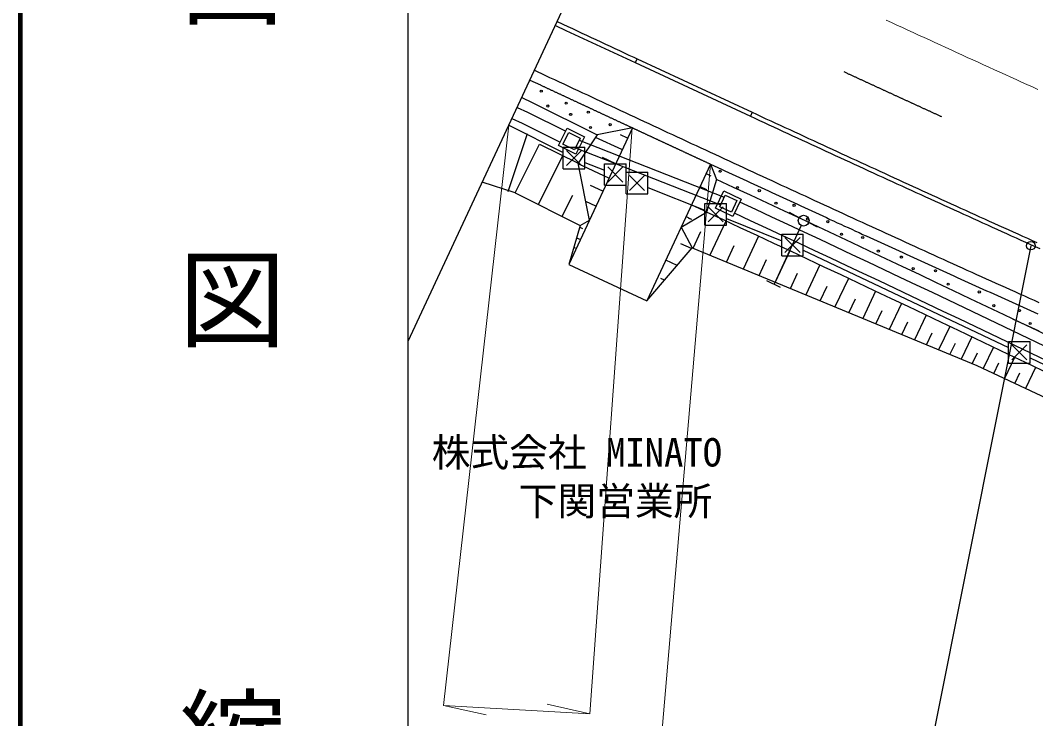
# Model space of a CAD drawing. Units: millimetres, scale not verified. Extents: x 40000 to 680000, y 20000 to 380000.
# Drawn here: x 40000 to 87157, y 289430 to 321878 of the extents above; entities that cross this region are included whole.
import ezdxf
from ezdxf.enums import TextEntityAlignment as Align

# ---------------------------------------------------------------- set-up
doc = ezdxf.new("R2010")
doc.units = ezdxf.units.MM
doc.header["$LTSCALE"] = 1000
doc.linetypes.add('CHAIN', pattern=[18.5, 12, -1.5, 3.5, -1.5])
for name, color, linetype, lineweight in [('M-BGD', 7, 'Continuous', 25), ('M-BMK', 2, 'CHAIN', 13), ('M-BMK-ROW', 30, 'Continuous', 25), ('M-STR-HTXT', 7, 'Continuous', 13), ('M-STR-STRC', 7, 'Continuous', 25), ('M-TTL', 2, 'Continuous', 140), ('M-TTL-BAND', 7, 'Continuous', 25)]:
    doc.layers.add(name, color=color, linetype=linetype, lineweight=lineweight)
doc.styles.add('@ＭＳ ゴシック', font='')
doc.styles.add('ＭＳ ゴシック', font='')
doc.styles.get('@ＭＳ ゴシック').set_extended_font_data('@MS Gothic')
doc.styles.get('ＭＳ ゴシック').set_extended_font_data('MS Gothic')

msp = doc.modelspace()

# ---------------------------------------------------------------- linework, layer by layer
at = {"layer": 'M-BGD'}
for p, q in [((67251, 326809), (58000, 306957)), ((64843, 321642), (64851, 321639)), ((64851, 321639), (65337, 321412)), ((64928, 321824), (64935, 321820)), ((64935, 321820), (65421, 321594)), ((65337, 321412), (68558, 319911)), ((68646, 320090), (68558, 319911)), ((68558, 319911), (73908, 317423)), ((68646, 320090), (73990, 317605)), ((63872, 319558), (63879, 319554)), ((63879, 319554), (64365, 319328)), ((63661, 319104), (63668, 319101)), ((63668, 319101), (64153, 318875)), ((63280, 318287), (63286, 318284)), ((63286, 318284), (63776, 318059)), ((63776, 318059), (66785, 316554)), ((63068, 317834), (63075, 317830)), ((63075, 317830), (63559, 317608)), ((63559, 317608), (65328, 316723)), ((73990, 317605), (73908, 317423)), ((62684, 317009), (62690, 317005)), ((62828, 317317), (62834, 317314)), ((62834, 317314), (63313, 317094)), ((63313, 317094), (65073, 316213)), ((62657, 313931), (63555, 316613)), ((64998, 316063), (65401, 316868)), ((65199, 316130), (65468, 316667)), ((65401, 316868), (66206, 316465)), ((65468, 316667), (66004, 316398)), ((68428, 316882), (65476, 310535)), ((66206, 316465), (65803, 315660)), ((66785, 316554), (65910, 315236)), ((67936, 315868), (66709, 316439)), ((68428, 316882), (66785, 316554)), ((68202, 316398), (67874, 316550)), ((62983, 313860), (64120, 316131)), ((64120, 316131), (65910, 315236)), ((65803, 315660), (64998, 316063)), ((65736, 315862), (65199, 316130)), ((66004, 316398), (65736, 315862)), ((65960, 316310), (72695, 313668)), ((64066, 313318), (65202, 315590)), ((65780, 315950), (72523, 313306)), ((67651, 315213), (67040, 315497)), ((66436, 312598), (65910, 315236)), ((67340, 314543), (65916, 315206)), ((72055, 315196), (69103, 308848)), ((72055, 315196), (72338, 314479)), ((71850, 314755), (72076, 314650)), ((61454, 314354), (61448, 314356)), ((62983, 313860), (61454, 314354)), ((67058, 313937), (66481, 314205)), ((71572, 314158), (71864, 314022)), ((72338, 314479), (71873, 312964)), ((62983, 313860), (66004, 312349)), ((65159, 312771), (65653, 313759)), ((72281, 313145), (72666, 313958)), ((72481, 313216), (72737, 313758)), ((72666, 313958), (73480, 313573)), ((72737, 313758), (73280, 313502)), ((66733, 313238), (66265, 313456)), ((71176, 313306), (71878, 312979)), ((73095, 312760), (72281, 313145)), ((73023, 312960), (72481, 313216)), ((73280, 313502), (73023, 312960)), ((73480, 313573), (73095, 312760)), ((70696, 312273), (71873, 312964)), ((70921, 312757), (71159, 312646)), ((71036, 312691), (71177, 312641)), ((76165, 312697), (75721, 312942)), ((66004, 312349), (65476, 310535)), ((65979, 312263), (66113, 312201)), ((66004, 312349), (66436, 312598)), ((70696, 312273), (71207, 311302)), ((72761, 312552), (72024, 310965)), ((76268, 312350), (75017, 309614)), ((76616, 312487), (77002, 312275)), ((65838, 311778), (66016, 311695)), ((71249, 311285), (71611, 312062)), ((74282, 311844), (73573, 310323)), ((65708, 311332), (65774, 311301)), ((69103, 308848), (71207, 311302)), ((71179, 311269), (70683, 311500)), ((72798, 310644), (73160, 311421)), ((75737, 311164), (75057, 309709)), ((65476, 310535), (69103, 308848)), ((70512, 310492), (69982, 310738)), ((74315, 310016), (74662, 310760)), ((77128, 310512), (76476, 309122)), ((69923, 309804), (69742, 309888)), ((75766, 309416), (76099, 310127)), ((78456, 309888), (77831, 308561)), ((74657, 309789), (75284, 309485)), ((77153, 308842), (77472, 309521)), ((78477, 308294), (78783, 308942)), ((79721, 309291), (79123, 308026)), ((80926, 308721), (80355, 307517)), ((79739, 307772), (80031, 308389)), ((82072, 308177), (81528, 307031)), ((80941, 307274), (81220, 307862)), ((83162, 307659), (82643, 306570)), ((82085, 306801), (82351, 307359)), ((84196, 307166), (83702, 306131)), ((83173, 306351), (83426, 306881)), ((85191, 306690), (84715, 305696)), ((84212, 305921), (84454, 306428)), ((86175, 306218), (85703, 305234)), ((85209, 305465), (85446, 305960)), ((87149, 305750), (86681, 304776)), ((86192, 305005), (86427, 305495))]:
    msp.add_line(p, q, dxfattribs=at)
for points in [[(65421, 321594), (65640, 321491), (65859, 321389), (66078, 321287), (66297, 321185), (66516, 321083), (66735, 320981), (66954, 320879), (67173, 320777), (67392, 320675), (67611, 320573), (67830, 320471), (68049, 320369), (68268, 320266), (68487, 320164), (68646, 320090)], [(64365, 319328), (64584, 319226), (64803, 319124), (65021, 319022), (65240, 318919), (65459, 318817), (65678, 318715), (65897, 318613), (66116, 318511), (66335, 318409), (66555, 318307), (66774, 318205), (66993, 318103), (67212, 318000), (67431, 317898), (67650, 317796), (67870, 317694), (68089, 317592), (68308, 317490), (68527, 317388), (68747, 317285), (68966, 317183), (69186, 317081), (69405, 316979), (69625, 316877), (69844, 316775), (70064, 316673), (70283, 316570), (70503, 316468), (70722, 316366), (70942, 316264), (71162, 316162), (71381, 316060), (71601, 315958), (71821, 315856), (72041, 315754), (72261, 315652), (72480, 315550), (72700, 315448), (72920, 315346), (73140, 315244), (73360, 315142), (73580, 315040), (73800, 314938), (74021, 314836), (74241, 314734), (74461, 314632), (74681, 314530), (74901, 314428), (75122, 314326), (75342, 314225), (75562, 314123), (75783, 314021), (76003, 313919), (76224, 313818), (76444, 313716), (76665, 313614), (76885, 313512), (77106, 313411), (77327, 313309), (77547, 313208), (77768, 313106), (77989, 313004), (78210, 312903), (78430, 312801), (78651, 312700), (78872, 312599), (79093, 312497), (79314, 312396), (79535, 312294), (79757, 312193), (79978, 312092), (80199, 311991), (80420, 311889), (80641, 311788), (80863, 311687), (81084, 311586), (81306, 311485), (81527, 311384), (81749, 311283), (81970, 311182), (82192, 311081), (82413, 310980), (82635, 310879), (82857, 310779), (83079, 310678), (83300, 310577), (83522, 310476), (83744, 310376), (83966, 310275), (84188, 310175), (84410, 310074), (84632, 309974), (84854, 309873), (85077, 309773), (85299, 309673), (85521, 309572), (85744, 309472), (85966, 309372), (86188, 309272), (86411, 309172), (86634, 309072), (86856, 308972), (87079, 308872), (87301, 308772)], [(64153, 318875), (64182, 318861), (64210, 318848), (64238, 318835), (64266, 318822), (64294, 318809), (64322, 318796), (64350, 318783), (64378, 318770), (64406, 318757), (64434, 318744), (64462, 318730), (64491, 318717), (64519, 318704), (64547, 318691), (64575, 318678), (64603, 318665), (64631, 318652), (64659, 318639), (64687, 318626), (64715, 318613), (64743, 318599), (64771, 318586), (64800, 318573), (64828, 318560), (64856, 318547), (64884, 318534), (64912, 318521), (64940, 318508), (64968, 318495), (64996, 318482), (65024, 318468), (65052, 318455), (65081, 318442), (65109, 318429), (65137, 318416), (65165, 318403), (65193, 318390), (65221, 318377), (65249, 318364), (65277, 318351), (65305, 318337), (65333, 318324), (65362, 318311), (65390, 318298), (65418, 318285), (65446, 318272), (65474, 318259), (65502, 318246), (65530, 318233), (65558, 318220), (65586, 318206), (65615, 318193), (65643, 318180), (65671, 318167), (65699, 318154), (65727, 318141), (65755, 318128), (65783, 318115), (65811, 318102), (65839, 318088), (65868, 318075), (65896, 318062), (65924, 318049), (65952, 318036), (65980, 318023), (66008, 318010), (66036, 317997), (66064, 317984), (66092, 317971), (66121, 317957), (66149, 317944), (66177, 317931), (66205, 317918), (66233, 317905), (66261, 317892), (66289, 317879), (66317, 317866), (66346, 317853), (66374, 317839), (66402, 317826), (66430, 317813), (66458, 317800), (66486, 317787), (66514, 317774), (66542, 317761), (66571, 317748), (66599, 317735), (66627, 317721), (66655, 317708), (66683, 317695), (66711, 317682), (66739, 317669), (66767, 317656), (66796, 317643), (66824, 317630), (66852, 317617), (66880, 317603), (66908, 317590), (66936, 317577), (66964, 317564), (66992, 317551), (67021, 317538), (67049, 317525), (67077, 317512), (67105, 317499), (67133, 317486), (67161, 317472), (67189, 317459), (67217, 317446), (67246, 317433), (67274, 317420), (67302, 317407), (67330, 317394), (67358, 317381), (67386, 317368), (67414, 317354), (67443, 317341), (67471, 317328), (67499, 317315), (67527, 317302), (67555, 317289), (67583, 317276), (67611, 317263), (67640, 317250), (67668, 317236), (67696, 317223), (67724, 317210), (67752, 317197), (67780, 317184), (67808, 317171), (67837, 317158), (67865, 317145), (67893, 317132), (67921, 317118), (67949, 317105), (67977, 317092), (68005, 317079), (68034, 317066), (68062, 317053), (68090, 317040), (68118, 317027), (68146, 317014), (68174, 317000), (68202, 316987), (68231, 316974), (68259, 316961), (68287, 316948), (68315, 316935), (68343, 316922), (68371, 316909), (68400, 316896), (68428, 316882)], [(73908, 317423), (74108, 317330), (74327, 317228), (74547, 317127), (74767, 317025), (74987, 316923), (75207, 316821), (75427, 316719), (75647, 316618), (75867, 316516), (76087, 316414), (76307, 316312), (76527, 316211), (76747, 316109), (76967, 316008), (77187, 315906), (77407, 315804), (77628, 315703), (77848, 315601), (78068, 315500), (78288, 315398), (78509, 315297), (78729, 315195), (78950, 315094), (79170, 314993), (79391, 314891), (79611, 314790), (79832, 314689), (80052, 314588), (80273, 314486), (80494, 314385), (80714, 314284), (80935, 314183), (81156, 314082), (81377, 313981), (81598, 313880), (81818, 313779), (82039, 313678), (82260, 313577), (82481, 313477), (82702, 313376), (82924, 313275), (83145, 313174), (83366, 313074), (83587, 312973), (83808, 312872), (84030, 312772), (84251, 312671), (84472, 312571), (84694, 312471), (84915, 312370), (85137, 312270), (85358, 312170), (85580, 312069), (85801, 311969), (86023, 311869), (86245, 311769), (86467, 311669), (86688, 311569), (86910, 311469), (87132, 311369), (87354, 311270)], [(73990, 317605), (74192, 317512), (74412, 317410), (74631, 317308), (74851, 317206), (75071, 317104), (75291, 317003), (75511, 316901), (75731, 316799), (75951, 316697), (76171, 316596), (76391, 316494), (76611, 316392), (76831, 316291), (77051, 316189), (77271, 316088), (77491, 315986), (77711, 315884), (77932, 315783), (78152, 315681), (78372, 315580), (78592, 315479), (78813, 315377), (79033, 315276), (79254, 315174), (79474, 315073), (79695, 314972), (79915, 314871), (80136, 314769), (80356, 314668), (80577, 314567), (80798, 314466), (81018, 314365), (81239, 314264), (81460, 314163), (81681, 314062), (81902, 313961), (82122, 313860), (82343, 313759), (82564, 313659), (82785, 313558), (83006, 313457), (83228, 313356), (83449, 313256), (83670, 313155), (83891, 313055), (84112, 312954), (84334, 312854), (84555, 312753), (84776, 312653), (84998, 312552), (85219, 312452), (85441, 312352), (85662, 312252), (85884, 312152), (86105, 312052), (86327, 311951), (86549, 311851), (86770, 311752), (86992, 311652), (87214, 311552)], [(68428, 316882), (68452, 316871), (68475, 316860), (68499, 316849), (68523, 316838), (68547, 316827), (68571, 316816), (68595, 316805), (68618, 316794), (68642, 316783), (68666, 316771), (68690, 316760), (68714, 316749), (68738, 316738), (68761, 316727), (68785, 316716), (68809, 316705), (68833, 316694), (68857, 316683), (68881, 316672), (68904, 316660), (68928, 316649), (68952, 316638), (68976, 316627), (69000, 316616), (69024, 316605), (69048, 316594), (69071, 316583), (69095, 316572), (69119, 316561), (69143, 316549), (69167, 316538), (69191, 316527), (69214, 316516), (69238, 316505), (69262, 316494), (69286, 316483), (69310, 316472), (69334, 316461), (69358, 316450), (69381, 316439), (69405, 316427), (69429, 316416), (69453, 316405), (69477, 316394), (69501, 316383), (69524, 316372), (69548, 316361), (69572, 316350), (69596, 316339), (69620, 316328), (69644, 316316), (69668, 316305), (69691, 316294), (69715, 316283), (69739, 316272), (69763, 316261), (69787, 316250), (69811, 316239), (69835, 316228), (69858, 316217), (69882, 316205), (69906, 316194), (69930, 316183), (69954, 316172), (69978, 316161), (70002, 316150), (70025, 316139), (70049, 316128), (70073, 316117), (70097, 316106), (70121, 316095), (70145, 316083), (70169, 316072), (70192, 316061), (70216, 316050), (70240, 316039), (70264, 316028), (70288, 316017), (70312, 316006), (70336, 315995), (70359, 315984), (70383, 315972), (70407, 315961), (70431, 315950), (70455, 315939), (70479, 315928), (70503, 315917), (70527, 315906), (70550, 315895), (70574, 315884), (70598, 315873), (70622, 315862), (70646, 315850), (70670, 315839), (70694, 315828), (70717, 315817), (70741, 315806), (70765, 315795), (70789, 315784), (70813, 315773), (70837, 315762), (70861, 315751), (70885, 315739), (70908, 315728), (70932, 315717), (70956, 315706), (70980, 315695), (71004, 315684), (71028, 315673), (71052, 315662), (71076, 315651), (71099, 315640), (71123, 315629), (71147, 315617), (71171, 315606), (71195, 315595), (71219, 315584), (71243, 315573), (71267, 315562), (71290, 315551), (71314, 315540), (71338, 315529), (71362, 315518), (71386, 315507), (71410, 315495), (71434, 315484), (71458, 315473), (71482, 315462), (71505, 315451), (71529, 315440), (71553, 315429), (71577, 315418), (71601, 315407), (71625, 315396), (71649, 315385), (71673, 315373), (71696, 315362), (71720, 315351), (71744, 315340), (71768, 315329), (71792, 315318), (71816, 315307), (71840, 315296), (71864, 315285), (71888, 315274), (71911, 315263), (71935, 315251), (71959, 315240), (71983, 315229), (72007, 315218), (72031, 315207), (72055, 315196)], [(72055, 315196), (72223, 315118), (72390, 315040), (72558, 314962), (72726, 314885), (72894, 314807), (73062, 314729), (73230, 314651), (73398, 314573), (73566, 314495), (73734, 314418), (73902, 314340), (74070, 314262), (74238, 314184), (74406, 314107), (74574, 314029), (74742, 313951), (74910, 313873), (75078, 313796), (75247, 313718), (75415, 313640), (75583, 313563), (75751, 313485), (75919, 313407), (76088, 313330), (76256, 313252), (76424, 313174), (76593, 313097), (76761, 313019), (76930, 312941), (77098, 312864), (77266, 312786), (77435, 312709), (77603, 312631), (77772, 312554), (77941, 312476), (78109, 312399), (78278, 312321), (78446, 312244), (78615, 312167), (78784, 312089), (78952, 312012), (79121, 311934), (79290, 311857), (79459, 311780), (79627, 311702), (79796, 311625), (79965, 311548), (80134, 311470), (80303, 311393), (80472, 311316), (80641, 311239), (80810, 311162), (80979, 311084), (81148, 311007), (81317, 310930), (81486, 310853), (81655, 310776), (81824, 310699), (81993, 310622), (82162, 310545), (82332, 310468), (82501, 310391), (82670, 310314), (82840, 310237), (83009, 310160), (83178, 310083), (83348, 310007), (83517, 309930), (83686, 309853), (83856, 309776), (84025, 309699), (84195, 309623), (84364, 309546), (84534, 309469), (84704, 309393), (84873, 309316), (85043, 309240), (85213, 309163), (85382, 309087), (85552, 309010), (85722, 308934), (85892, 308857), (86062, 308781), (86232, 308704), (86401, 308628), (86571, 308552), (86741, 308475), (86911, 308399), (87081, 308323), (87251, 308247)], [(71207, 311302), (84417, 305836), (93639, 301521)], [(86085, 308003), (86115, 307989), (86285, 307913), (86455, 307837), (86625, 307760), (86795, 307684), (86965, 307608), (87136, 307532), (87306, 307455)]]:
    msp.add_lwpolyline(points, dxfattribs=at)
for centre, radius in [((64194, 318586), 50), ((64500, 317895), 50), ((65352, 318030), 50), ((65558, 317506), 50), ((66377, 317613), 50), ((66484, 316899), 50), ((67397, 317030), 50), ((72502, 314865), 50), ((73311, 314111), 50), ((74320, 313963), 50), ((75096, 313385), 50), ((75936, 313284), 50), ((76380, 312570), 250), ((76556, 312644), 50), ((77502, 312521), 50), ((78135, 311938), 50), ((79122, 311788), 50), ((86926, 311407), 200), ((79850, 311156), 50), ((80921, 310877), 50), ((81467, 310341), 50), ((82507, 310242), 50), ((83091, 309617), 50), ((84538, 309258), 50), ((85211, 308618), 50), ((86408, 308392), 50), ((86899, 307794), 50)]:
    msp.add_circle(centre, radius, dxfattribs=at)
for centre, radius, start, end in [((774538, 1874691), 1695490, 245.85036, 246.59661), ((-424728, -758515), 1182536, 63.7985, 65.144), ((-424728, -758515), 1182036, 63.79773, 65.07542), ((-424728, -758515), 1180966, 63.79608, 65.13357), ((-424728, -758515), 1181466, 63.79685, 65.07561)]:
    msp.add_arc(centre, radius, start, end, dxfattribs=at)
at = {"layer": 'M-BMK'}
msp.add_lwpolyline([(80211, 321890), (80462, 321774), (80713, 321658), (80965, 321542), (81216, 321427), (81467, 321311), (81719, 321195), (81970, 321080), (82221, 320964), (82473, 320849), (82724, 320733), (82976, 320618), (83227, 320503), (83479, 320387), (83730, 320272), (83982, 320157), (84233, 320042), (84485, 319927), (84736, 319812), (84988, 319697), (85240, 319582), (85492, 319468), (85743, 319353), (85995, 319238), (86247, 319124), (86499, 319009), (86751, 318895), (87002, 318780), (87254, 318666)], dxfattribs=at)
msp.add_lwpolyline([(80211, 321890), (80462, 321774), (80713, 321658), (80965, 321542), (81216, 321427), (81467, 321311), (81719, 321195), (81970, 321080), (82221, 320964), (82473, 320849), (82724, 320733), (82976, 320618), (83227, 320503), (83479, 320387), (83730, 320272), (83982, 320157), (84233, 320042), (84485, 319927), (84736, 319812), (84988, 319697), (85240, 319582), (85492, 319468), (85743, 319353), (85995, 319238), (86247, 319124), (86499, 319009), (86751, 318895), (87002, 318780), (87254, 318666)], dxfattribs=at)
at = {"layer": 'M-BMK-ROW'}
for p, q in [((62690, 317005), (65212, 315730)), ((65212, 315977), (66212, 315977)), ((65212, 314977), (65212, 315977)), ((66212, 314977), (66212, 315977)), ((65362, 315827), (66062, 315127)), ((65362, 315127), (66062, 315827)), ((66212, 315279), (67134, 314913)), ((67134, 315214), (68134, 315214)), ((67134, 314214), (67134, 315214)), ((67284, 315064), (67984, 314364)), ((67284, 314364), (67984, 315064)), ((68134, 314214), (68134, 315214)), ((65212, 314977), (66212, 314977)), ((68140, 314816), (69140, 314816)), ((68140, 313816), (68140, 314816)), ((68290, 314666), (68990, 313966)), ((68290, 313966), (68990, 314666)), ((69140, 313816), (69140, 314816)), ((67134, 314214), (68134, 314214)), ((69140, 314116), (71793, 313062)), ((68140, 313816), (69140, 313816)), ((71793, 313366), (72793, 313366)), ((71793, 312366), (71793, 313366)), ((71943, 313216), (72643, 312516)), ((71943, 312516), (72643, 313216)), ((72793, 312366), (72793, 313366)), ((72793, 312663), (75364, 311636)), ((71793, 312366), (72793, 312366)), ((75364, 311937), (76364, 311937)), ((75364, 310937), (75364, 311937)), ((75514, 311787), (76214, 311087)), ((75514, 311087), (76214, 311787)), ((76364, 310937), (76364, 311937)), ((75364, 310937), (76364, 310937)), ((76364, 311199), (85898, 306681)), ((85898, 306952), (86898, 306952)), ((85898, 305952), (85898, 306952)), ((86048, 306802), (86748, 306102)), ((86048, 306102), (86748, 306802)), ((86898, 305952), (86898, 306952)), ((86898, 306201), (89590, 304892)), ((85898, 305952), (86898, 305952))]:
    msp.add_line(p, q, dxfattribs=at)
at = {"layer": 'M-STR-HTXT'}
for p, q in [((62684, 317009), (59655, 290049)), ((68414, 316889), (66447, 289661)), ((72055, 315196), (68840, 277631)), ((66447, 289661), (59655, 290049)), ((59655, 290049), (61632, 289602)), ((66447, 289661), (64470, 290108))]:
    msp.add_line(p, q, dxfattribs=at)
at = {"layer": 'M-STR-STRC'}
msp.add_line((86926, 311407), (82443, 288900), dxfattribs=at)
msp.add_lwpolyline([(78244, 319493), (78274, 319479), (78304, 319465), (78334, 319452), (78364, 319438), (78394, 319424), (78424, 319410), (78453, 319397), (78483, 319383), (78513, 319369), (78543, 319355), (78573, 319341), (78603, 319328), (78633, 319314), (78662, 319300), (78692, 319286), (78722, 319273), (78752, 319259), (78782, 319245), (78812, 319231), (78842, 319217), (78872, 319204), (78901, 319190), (78931, 319176), (78961, 319162), (78991, 319149), (79021, 319135), (79051, 319121), (79081, 319107), (79110, 319093), (79140, 319080), (79170, 319066), (79200, 319052), (79230, 319038), (79260, 319025), (79290, 319011), (79319, 318997), (79349, 318983), (79379, 318970), (79409, 318956), (79439, 318942), (79469, 318928), (79499, 318915), (79529, 318901), (79558, 318887), (79588, 318873), (79618, 318859), (79648, 318846), (79678, 318832), (79708, 318818), (79738, 318804), (79768, 318791), (79797, 318777), (79827, 318763), (79857, 318749), (79887, 318736), (79917, 318722), (79947, 318708), (79977, 318694), (80007, 318681), (80036, 318667), (80066, 318653), (80096, 318639), (80126, 318626), (80156, 318612), (80186, 318598), (80216, 318584), (80246, 318571), (80276, 318557), (80305, 318543), (80335, 318529), (80365, 318516), (80395, 318502), (80425, 318488), (80455, 318474), (80485, 318461), (80515, 318447), (80544, 318433), (80574, 318419), (80604, 318406), (80634, 318392), (80664, 318378), (80694, 318364), (80724, 318351), (80754, 318337), (80784, 318323), (80814, 318310), (80843, 318296), (80873, 318282), (80903, 318268), (80933, 318255), (80963, 318241), (80993, 318227), (81023, 318213), (81053, 318200), (81083, 318186), (81112, 318172), (81142, 318158), (81172, 318145), (81202, 318131), (81232, 318117), (81262, 318104), (81292, 318090), (81322, 318076), (81352, 318062), (81382, 318049), (81411, 318035), (81441, 318021), (81471, 318008), (81501, 317994), (81531, 317980), (81561, 317966), (81591, 317953), (81621, 317939), (81651, 317925), (81681, 317911), (81710, 317898), (81740, 317884), (81770, 317870), (81800, 317857), (81830, 317843), (81860, 317829), (81890, 317815), (81920, 317802), (81950, 317788), (81980, 317774), (82010, 317761), (82039, 317747), (82069, 317733), (82099, 317720), (82129, 317706), (82159, 317692), (82189, 317678), (82219, 317665), (82249, 317651), (82279, 317637), (82309, 317624), (82339, 317610), (82369, 317596), (82398, 317583), (82428, 317569), (82458, 317555), (82488, 317541), (82518, 317528), (82548, 317514), (82578, 317500), (82608, 317487), (82638, 317473), (82668, 317459), (82698, 317446), (82728, 317432), (82757, 317418), (82787, 317404)], dxfattribs=at)
at = {"layer": 'M-TTL'}
msp.add_line((40000, 380000), (40000, 20000), dxfattribs=at)
at = {"layer": 'M-TTL-BAND'}
msp.add_line((58000, 370000), (58000, 20000), dxfattribs=at)

# ---------------------------------------------------------------- texts
at = {"layer": 'M-BGD', "style": 'ＭＳ ゴシック'}
msp.add_text('株式会社 MINATO', height=1320, dxfattribs=at).set_placement((59105, 300750), align=Align.BOTTOM_LEFT)
msp.add_text('下関営業所', height=1320, dxfattribs=at).set_placement((67644, 298485), align=Align.BOTTOM_CENTER)
at = {"layer": 'M-TTL-BAND', "style": '@ＭＳ ゴシック'}
for s, p in [('平\u3000\u3000面\u3000\u3000図', (49777, 306475)), ('縮尺千分の一', (49777, 261030))]:
    msp.add_text(s, height=3666, rotation=270, dxfattribs=at).set_placement(p, align=Align.MIDDLE_RIGHT)

doc.saveas('drawing.dxf')
